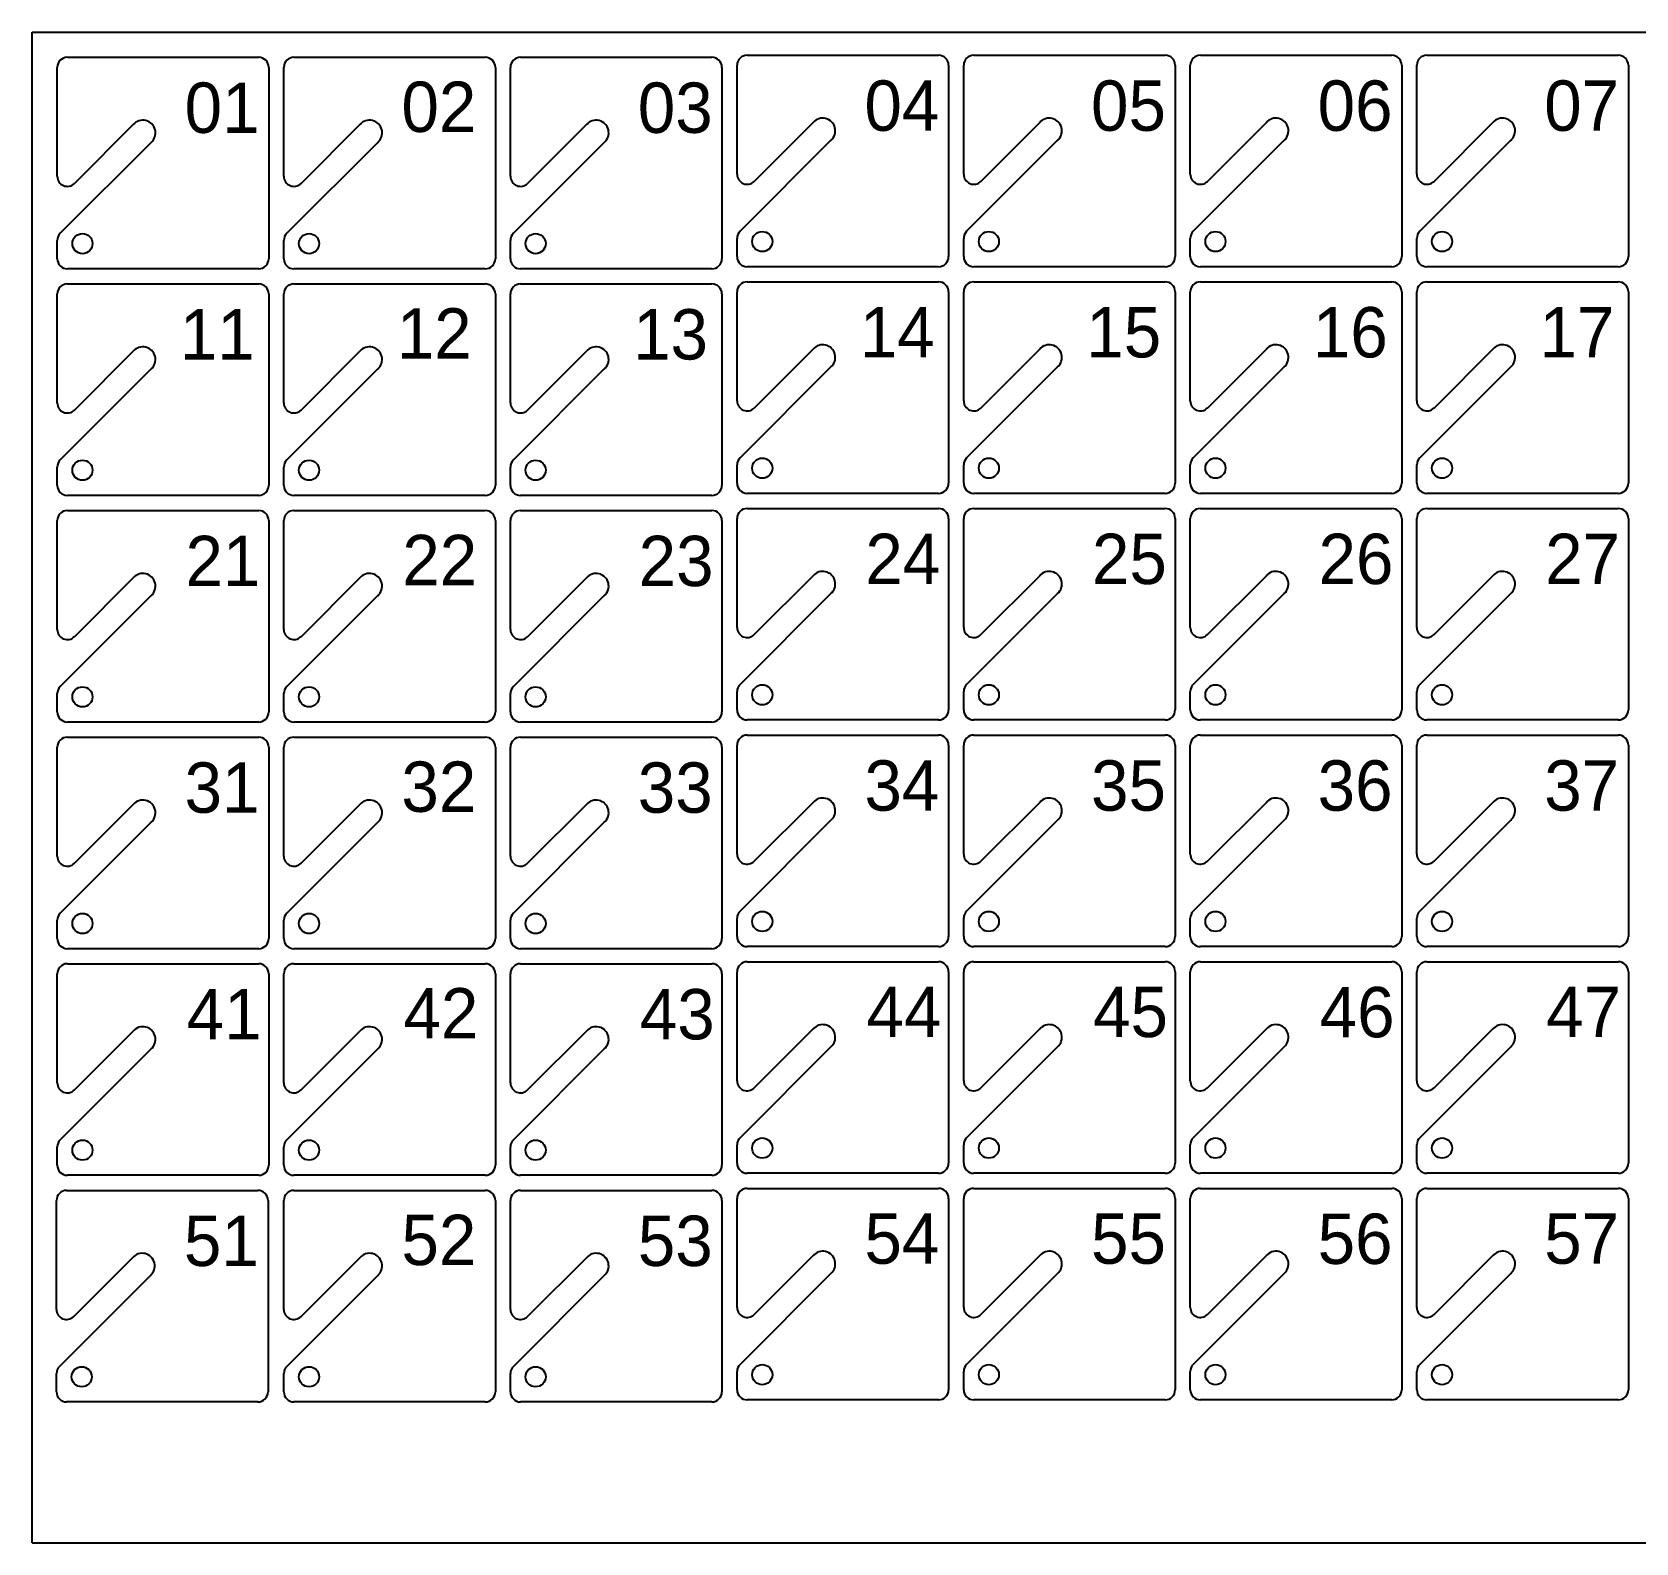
# Model space of a CAD drawing. Extents: x 2468 to 3068, y 1454 to 1754.
# Drawn here: x 2467.8 to 2786.3, y 1454.1 to 1754.1 of the extents above; entities that cross this region are included whole.
import ezdxf

# ---------------------------------------------------------------- set-up
doc = ezdxf.new("R2010")
doc.units = 0
doc.layers.get('0').update_dxf_attribs({"linetype": 'CONTINUOUS'})

# ---------------------------------------------------------------- blocks, each defined once
blk = doc.blocks.new('*U2')
blk.add_text('01', height=10).set_placement((2498.05, 1734.09))
blk = doc.blocks.new('*U3')
blk.add_text('02', height=10).set_placement((2541.11, 1734.27))
blk = doc.blocks.new('*U4')
blk.add_text('03', height=10).set_placement((2588.05, 1734.09))
blk = doc.blocks.new('*U5')
blk.add_text('04', height=10).set_placement((2633.06, 1734.5))
blk = doc.blocks.new('*U6')
blk.add_text('05', height=10).set_placement((2678.06, 1734.5))
blk = doc.blocks.new('*U7')
blk.add_text('06', height=10).set_placement((2723.06, 1734.5))
blk = doc.blocks.new('*U8')
blk.add_text('07', height=10).set_placement((2768.06, 1734.5))
blk = doc.blocks.new('*U15')
blk.add_text('11', height=10).set_placement((2497.11, 1689.09))
blk = doc.blocks.new('*U16')
blk.add_text('12', height=10).set_placement((2540.17, 1689.27))
blk = doc.blocks.new('*U17')
blk.add_text('13', height=10).set_placement((2587.11, 1689.09))
blk = doc.blocks.new('*U18')
blk.add_text('14', height=10).set_placement((2632.12, 1689.5))
blk = doc.blocks.new('*U19')
blk.add_text('15', height=10).set_placement((2677.12, 1689.5))
blk = doc.blocks.new('*U20')
blk.add_text('16', height=10).set_placement((2722.12, 1689.5))
blk = doc.blocks.new('*U21')
blk.add_text('17', height=10).set_placement((2767.12, 1689.5))
blk = doc.blocks.new('*U28')
blk.add_text('21', height=10).set_placement((2498.22, 1644.09))
blk = doc.blocks.new('*U29')
blk.add_text('31', height=10).set_placement((2498.04, 1599.09))
blk = doc.blocks.new('*U30')
blk.add_text('41', height=10).set_placement((2498.45, 1554.09))
blk = doc.blocks.new('*U31')
blk.add_text('51', height=10).set_placement((2497.91, 1509.09))
blk = doc.blocks.new('*U32')
blk.add_text('22', height=10).set_placement((2541.28, 1644.27))
blk = doc.blocks.new('*U33')
blk.add_text('23', height=10).set_placement((2588.22, 1644.09))
blk = doc.blocks.new('*U34')
blk.add_text('24', height=10).set_placement((2633.24, 1644.5))
blk = doc.blocks.new('*U35')
blk.add_text('25', height=10).set_placement((2678.24, 1644.5))
blk = doc.blocks.new('*U36')
blk.add_text('26', height=10).set_placement((2723.24, 1644.5))
blk = doc.blocks.new('*U37')
blk.add_text('27', height=10).set_placement((2768.24, 1644.5))
blk = doc.blocks.new('*U44')
blk.add_text('32', height=10).set_placement((2541.1, 1599.27))
blk = doc.blocks.new('*U45')
blk.add_text('33', height=10).set_placement((2588.04, 1599.09))
blk = doc.blocks.new('*U46')
blk.add_text('34', height=10).set_placement((2633.06, 1599.5))
blk = doc.blocks.new('*U47')
blk.add_text('35', height=10).set_placement((2678.06, 1599.5))
blk = doc.blocks.new('*U48')
blk.add_text('36', height=10).set_placement((2723.06, 1599.5))
blk = doc.blocks.new('*U49')
blk.add_text('37', height=10).set_placement((2768.06, 1599.5))
blk = doc.blocks.new('*U56')
blk.add_text('42', height=10).set_placement((2541.51, 1554.27))
blk = doc.blocks.new('*U57')
blk.add_text('43', height=10).set_placement((2588.45, 1554.09))
blk = doc.blocks.new('*U58')
blk.add_text('44', height=10).set_placement((2633.47, 1554.54))
blk = doc.blocks.new('*U59')
blk.add_text('45', height=10).set_placement((2678.47, 1554.54))
blk = doc.blocks.new('*U60')
blk.add_text('46', height=10).set_placement((2723.47, 1554.5))
blk = doc.blocks.new('*U61')
blk.add_text('47', height=10).set_placement((2768.47, 1554.54))
blk = doc.blocks.new('*U68')
blk.add_text('52', height=10).set_placement((2541.11, 1509.27))
blk = doc.blocks.new('*U69')
blk.add_text('53', height=10).set_placement((2588.05, 1509.09))
blk = doc.blocks.new('*U70')
blk.add_text('54', height=10).set_placement((2633.06, 1509.54))
blk = doc.blocks.new('*U71')
blk.add_text('55', height=10).set_placement((2678.06, 1509.54))
blk = doc.blocks.new('*U72')
blk.add_text('56', height=10).set_placement((2723.06, 1509.5))
blk = doc.blocks.new('*U73')
blk.add_text('57', height=10).set_placement((2768.06, 1509.54))

msp = doc.modelspace()

# ---------------------------------------------------------------- linework, layer by layer
for p, q in [((2467.76, 1754.1), (3067.76, 1754.1)), ((2467.76, 1454.1), (2467.76, 1754.1)), ((2474.76, 1749.1), (2512.76, 1749.1)), ((2519.76, 1749.1), (2557.76, 1749.1)), ((2564.76, 1749.1), (2602.76, 1749.1)), ((2609.77, 1749.51), (2647.77, 1749.51)), ((2654.77, 1749.51), (2692.77, 1749.51)), ((2699.77, 1749.51), (2737.77, 1749.51)), ((2744.77, 1749.51), (2782.77, 1749.51)), ((2472.76, 1725.47), (2472.76, 1747.1)), ((2514.76, 1747.1), (2514.76, 1709.1)), ((2517.76, 1725.47), (2517.76, 1747.1)), ((2559.76, 1747.1), (2559.76, 1709.1)), ((2562.76, 1725.47), (2562.76, 1747.1)), ((2604.76, 1747.1), (2604.76, 1709.1)), ((2607.77, 1725.88), (2607.77, 1747.51)), ((2649.77, 1747.51), (2649.77, 1709.51)), ((2652.77, 1725.88), (2652.77, 1747.51)), ((2694.77, 1747.51), (2694.77, 1709.51)), ((2697.77, 1725.88), (2697.77, 1747.51)), ((2739.77, 1747.51), (2739.77, 1709.51)), ((2742.77, 1725.88), (2742.77, 1747.51)), ((2784.77, 1747.51), (2784.77, 1709.51)), ((2476.17, 1724.05), (2488.12, 1736.01)), ((2521.17, 1724.05), (2533.12, 1736.01)), ((2566.17, 1724.05), (2578.12, 1736.01)), ((2611.19, 1724.46), (2623.14, 1736.42)), ((2656.19, 1724.46), (2668.14, 1736.42)), ((2701.19, 1724.46), (2713.14, 1736.42)), ((2746.19, 1724.46), (2758.14, 1736.42)), ((2608.36, 1714.56), (2626.68, 1732.88)), ((2653.36, 1714.56), (2671.68, 1732.88)), ((2698.36, 1714.56), (2716.68, 1732.88)), ((2743.36, 1714.56), (2761.68, 1732.88)), ((2473.34, 1714.15), (2491.66, 1732.47)), ((2518.34, 1714.15), (2536.66, 1732.47)), ((2563.34, 1714.15), (2581.66, 1732.47)), ((2472.76, 1709.1), (2472.76, 1712.74)), ((2517.76, 1709.1), (2517.76, 1712.74)), ((2562.76, 1709.1), (2562.76, 1712.74)), ((2607.77, 1709.51), (2607.77, 1713.15)), ((2652.77, 1709.51), (2652.77, 1713.15)), ((2697.77, 1709.51), (2697.77, 1713.15)), ((2742.77, 1709.51), (2742.77, 1713.15)), ((2647.77, 1707.51), (2609.77, 1707.51)), ((2692.77, 1707.51), (2654.77, 1707.51)), ((2737.77, 1707.51), (2699.77, 1707.51)), ((2782.77, 1707.51), (2744.77, 1707.51)), ((2512.76, 1707.1), (2474.76, 1707.1)), ((2474.76, 1704.1), (2512.76, 1704.1)), ((2557.76, 1707.1), (2519.76, 1707.1)), ((2519.76, 1704.1), (2557.76, 1704.1)), ((2602.76, 1707.1), (2564.76, 1707.1)), ((2564.76, 1704.1), (2602.76, 1704.1)), ((2609.77, 1704.51), (2647.77, 1704.51)), ((2654.77, 1704.51), (2692.77, 1704.51)), ((2699.77, 1704.51), (2737.77, 1704.51)), ((2744.77, 1704.51), (2782.77, 1704.51)), ((2472.76, 1680.47), (2472.76, 1702.1)), ((2514.76, 1702.1), (2514.76, 1664.1)), ((2517.76, 1680.47), (2517.76, 1702.1)), ((2559.76, 1702.1), (2559.76, 1664.1)), ((2562.76, 1680.47), (2562.76, 1702.1)), ((2604.76, 1702.1), (2604.76, 1664.1)), ((2607.77, 1680.88), (2607.77, 1702.51)), ((2649.77, 1702.51), (2649.77, 1664.51)), ((2652.77, 1680.88), (2652.77, 1702.51)), ((2694.77, 1702.51), (2694.77, 1664.51)), ((2697.77, 1680.88), (2697.77, 1702.51)), ((2739.77, 1702.51), (2739.77, 1664.51)), ((2742.77, 1680.88), (2742.77, 1702.51)), ((2784.77, 1702.51), (2784.77, 1664.51)), ((2611.19, 1679.46), (2623.14, 1691.42)), ((2656.19, 1679.46), (2668.14, 1691.42)), ((2701.19, 1679.46), (2713.14, 1691.42)), ((2746.19, 1679.46), (2758.14, 1691.42)), ((2476.17, 1679.05), (2488.12, 1691.01)), ((2521.17, 1679.05), (2533.12, 1691.01)), ((2566.17, 1679.05), (2578.12, 1691.01)), ((2473.34, 1669.15), (2491.66, 1687.47)), ((2518.34, 1669.15), (2536.66, 1687.47)), ((2563.34, 1669.15), (2581.66, 1687.47)), ((2608.36, 1669.56), (2626.68, 1687.88)), ((2653.36, 1669.56), (2671.68, 1687.88)), ((2698.36, 1669.56), (2716.68, 1687.88)), ((2743.36, 1669.56), (2761.68, 1687.88)), ((2472.76, 1664.1), (2472.76, 1667.74)), ((2517.76, 1664.1), (2517.76, 1667.74)), ((2562.76, 1664.1), (2562.76, 1667.74)), ((2607.77, 1664.51), (2607.77, 1668.15)), ((2652.77, 1664.51), (2652.77, 1668.15)), ((2697.77, 1664.51), (2697.77, 1668.15)), ((2742.77, 1664.51), (2742.77, 1668.15)), ((2512.76, 1662.1), (2474.76, 1662.1)), ((2557.76, 1662.1), (2519.76, 1662.1)), ((2602.76, 1662.1), (2564.76, 1662.1)), ((2647.77, 1662.51), (2609.77, 1662.51)), ((2609.77, 1659.51), (2647.77, 1659.51)), ((2692.77, 1662.51), (2654.77, 1662.51)), ((2654.77, 1659.51), (2692.77, 1659.51)), ((2737.77, 1662.51), (2699.77, 1662.51)), ((2699.77, 1659.51), (2737.77, 1659.51)), ((2782.77, 1662.51), (2744.77, 1662.51)), ((2744.77, 1659.51), (2782.77, 1659.51)), ((2472.76, 1635.47), (2472.76, 1657.1)), ((2474.76, 1659.1), (2512.76, 1659.1)), ((2514.76, 1657.1), (2514.76, 1619.1)), ((2517.76, 1635.47), (2517.76, 1657.1)), ((2519.76, 1659.1), (2557.76, 1659.1)), ((2559.76, 1657.1), (2559.76, 1619.1)), ((2562.76, 1635.47), (2562.76, 1657.1)), ((2564.76, 1659.1), (2602.76, 1659.1)), ((2604.76, 1657.1), (2604.76, 1619.1)), ((2607.77, 1635.88), (2607.77, 1657.51)), ((2649.77, 1657.51), (2649.77, 1619.51)), ((2652.77, 1635.88), (2652.77, 1657.51)), ((2694.77, 1657.51), (2694.77, 1619.51)), ((2697.77, 1635.88), (2697.77, 1657.51)), ((2739.77, 1657.51), (2739.77, 1619.51)), ((2742.77, 1635.88), (2742.77, 1657.51)), ((2784.77, 1657.51), (2784.77, 1619.51)), ((2476.17, 1634.05), (2488.12, 1646.01)), ((2521.17, 1634.05), (2533.12, 1646.01)), ((2566.17, 1634.05), (2578.12, 1646.01)), ((2611.19, 1634.46), (2623.14, 1646.42)), ((2656.19, 1634.46), (2668.14, 1646.42)), ((2701.19, 1634.46), (2713.14, 1646.42)), ((2746.19, 1634.46), (2758.14, 1646.42)), ((2473.34, 1624.15), (2491.66, 1642.47)), ((2518.34, 1624.15), (2536.66, 1642.47)), ((2563.34, 1624.15), (2581.66, 1642.47)), ((2608.36, 1624.56), (2626.68, 1642.88)), ((2653.36, 1624.56), (2671.68, 1642.88)), ((2698.36, 1624.56), (2716.68, 1642.88)), ((2743.36, 1624.56), (2761.68, 1642.88)), ((2472.76, 1619.1), (2472.76, 1622.74)), ((2517.76, 1619.1), (2517.76, 1622.74)), ((2562.76, 1619.1), (2562.76, 1622.74)), ((2607.77, 1619.51), (2607.77, 1623.15)), ((2652.77, 1619.51), (2652.77, 1623.15)), ((2697.77, 1619.51), (2697.77, 1623.15)), ((2742.77, 1619.51), (2742.77, 1623.15)), ((2512.76, 1617.1), (2474.76, 1617.1)), ((2557.76, 1617.1), (2519.76, 1617.1)), ((2602.76, 1617.1), (2564.76, 1617.1)), ((2647.77, 1617.51), (2609.77, 1617.51)), ((2692.77, 1617.51), (2654.77, 1617.51)), ((2737.77, 1617.51), (2699.77, 1617.51)), ((2782.77, 1617.51), (2744.77, 1617.51)), ((2472.76, 1590.47), (2472.76, 1612.1)), ((2474.76, 1614.1), (2512.76, 1614.1)), ((2514.76, 1612.1), (2514.76, 1574.1)), ((2517.76, 1590.47), (2517.76, 1612.1)), ((2519.76, 1614.1), (2557.76, 1614.1)), ((2559.76, 1612.1), (2559.76, 1574.1)), ((2562.76, 1590.47), (2562.76, 1612.1)), ((2564.76, 1614.1), (2602.76, 1614.1)), ((2604.76, 1612.1), (2604.76, 1574.1)), ((2607.77, 1590.88), (2607.77, 1612.51)), ((2609.77, 1614.51), (2647.77, 1614.51)), ((2649.77, 1612.51), (2649.77, 1574.51)), ((2652.77, 1590.88), (2652.77, 1612.51)), ((2654.77, 1614.51), (2692.77, 1614.51)), ((2694.77, 1612.51), (2694.77, 1574.51)), ((2697.77, 1590.88), (2697.77, 1612.51)), ((2699.77, 1614.51), (2737.77, 1614.51)), ((2739.77, 1612.51), (2739.77, 1574.51)), ((2742.77, 1590.88), (2742.77, 1612.51)), ((2744.77, 1614.51), (2782.77, 1614.51)), ((2784.77, 1612.51), (2784.77, 1574.51)), ((2476.17, 1589.05), (2488.12, 1601.01)), ((2521.17, 1589.05), (2533.12, 1601.01)), ((2566.17, 1589.05), (2578.12, 1601.01)), ((2611.19, 1589.46), (2623.14, 1601.42)), ((2656.19, 1589.46), (2668.14, 1601.42)), ((2701.19, 1589.46), (2713.14, 1601.42)), ((2746.19, 1589.46), (2758.14, 1601.42)), ((2473.34, 1579.15), (2491.66, 1597.47)), ((2518.34, 1579.15), (2536.66, 1597.47)), ((2563.34, 1579.15), (2581.66, 1597.47)), ((2608.36, 1579.56), (2626.68, 1597.88)), ((2653.36, 1579.56), (2671.68, 1597.88)), ((2698.36, 1579.56), (2716.68, 1597.88)), ((2743.36, 1579.56), (2761.68, 1597.88)), ((2472.76, 1574.1), (2472.76, 1577.74)), ((2517.76, 1574.1), (2517.76, 1577.74)), ((2562.76, 1574.1), (2562.76, 1577.74)), ((2607.77, 1574.51), (2607.77, 1578.15)), ((2652.77, 1574.51), (2652.77, 1578.15)), ((2697.77, 1574.51), (2697.77, 1578.15)), ((2742.77, 1574.51), (2742.77, 1578.15)), ((2512.76, 1572.1), (2474.76, 1572.1)), ((2557.76, 1572.1), (2519.76, 1572.1)), ((2602.76, 1572.1), (2564.76, 1572.1)), ((2647.77, 1572.51), (2609.77, 1572.51)), ((2692.77, 1572.51), (2654.77, 1572.51)), ((2737.77, 1572.51), (2699.77, 1572.51)), ((2782.77, 1572.51), (2744.77, 1572.51)), ((2472.76, 1545.47), (2472.76, 1567.1)), ((2474.76, 1569.1), (2512.76, 1569.1)), ((2514.76, 1567.1), (2514.76, 1529.1)), ((2517.76, 1545.47), (2517.76, 1567.1)), ((2519.76, 1569.1), (2557.76, 1569.1)), ((2559.76, 1567.1), (2559.76, 1529.1)), ((2562.76, 1545.47), (2562.76, 1567.1)), ((2564.76, 1569.1), (2602.76, 1569.1)), ((2604.76, 1567.1), (2604.76, 1529.1)), ((2607.77, 1545.88), (2607.77, 1567.51)), ((2609.77, 1569.51), (2647.77, 1569.51)), ((2649.77, 1567.51), (2649.77, 1529.51)), ((2652.77, 1545.88), (2652.77, 1567.51)), ((2654.77, 1569.51), (2692.77, 1569.51)), ((2694.77, 1567.51), (2694.77, 1529.51)), ((2697.77, 1545.88), (2697.77, 1567.51)), ((2699.77, 1569.51), (2737.77, 1569.51)), ((2739.77, 1567.51), (2739.77, 1529.51)), ((2742.77, 1545.88), (2742.77, 1567.51)), ((2744.77, 1569.51), (2782.77, 1569.51)), ((2784.77, 1567.51), (2784.77, 1529.51)), ((2476.17, 1544.05), (2488.12, 1556.01)), ((2521.17, 1544.05), (2533.12, 1556.01)), ((2566.17, 1544.05), (2578.12, 1556.01)), ((2611.19, 1544.46), (2623.14, 1556.42)), ((2656.19, 1544.46), (2668.14, 1556.42)), ((2701.19, 1544.46), (2713.14, 1556.42)), ((2746.19, 1544.46), (2758.14, 1556.42)), ((2473.34, 1534.15), (2491.66, 1552.47)), ((2518.34, 1534.15), (2536.66, 1552.47)), ((2563.34, 1534.15), (2581.66, 1552.47)), ((2608.36, 1534.56), (2626.68, 1552.88)), ((2653.36, 1534.56), (2671.68, 1552.88)), ((2698.36, 1534.56), (2716.68, 1552.88)), ((2743.36, 1534.56), (2761.68, 1552.88)), ((2472.76, 1529.1), (2472.76, 1532.74)), ((2517.76, 1529.1), (2517.76, 1532.74)), ((2562.76, 1529.1), (2562.76, 1532.74)), ((2607.77, 1529.51), (2607.77, 1533.15)), ((2652.77, 1529.51), (2652.77, 1533.15)), ((2697.77, 1529.51), (2697.77, 1533.15)), ((2742.77, 1529.51), (2742.77, 1533.15)), ((2512.76, 1527.1), (2474.76, 1527.1)), ((2557.76, 1527.1), (2519.76, 1527.1)), ((2602.76, 1527.1), (2564.76, 1527.1)), ((2647.77, 1527.51), (2609.77, 1527.51)), ((2692.77, 1527.51), (2654.77, 1527.51)), ((2737.77, 1527.51), (2699.77, 1527.51)), ((2782.77, 1527.51), (2744.77, 1527.51)), ((2474.61, 1524.1), (2512.61, 1524.1)), ((2519.76, 1524.1), (2557.76, 1524.1)), ((2564.76, 1524.1), (2602.76, 1524.1)), ((2607.77, 1500.88), (2607.77, 1522.51)), ((2609.77, 1524.51), (2647.77, 1524.51)), ((2649.77, 1522.51), (2649.77, 1484.51)), ((2652.77, 1500.88), (2652.77, 1522.51)), ((2654.77, 1524.51), (2692.77, 1524.51)), ((2694.77, 1522.51), (2694.77, 1484.51)), ((2697.77, 1500.88), (2697.77, 1522.51)), ((2699.77, 1524.51), (2737.77, 1524.51)), ((2739.77, 1522.51), (2739.77, 1484.51)), ((2742.77, 1500.88), (2742.77, 1522.51)), ((2744.77, 1524.51), (2782.77, 1524.51)), ((2784.77, 1522.51), (2784.77, 1484.51)), ((2472.61, 1500.47), (2472.61, 1522.1)), ((2514.61, 1522.1), (2514.61, 1484.1)), ((2517.76, 1500.47), (2517.76, 1522.1)), ((2559.76, 1522.1), (2559.76, 1484.1)), ((2562.76, 1500.47), (2562.76, 1522.1)), ((2604.76, 1522.1), (2604.76, 1484.1)), ((2476.03, 1499.05), (2487.98, 1511.01)), ((2521.17, 1499.05), (2533.12, 1511.01)), ((2566.17, 1499.05), (2578.12, 1511.01)), ((2611.19, 1499.46), (2623.14, 1511.42)), ((2656.19, 1499.46), (2668.14, 1511.42)), ((2701.19, 1499.46), (2713.14, 1511.42)), ((2746.19, 1499.46), (2758.14, 1511.42)), ((2473.2, 1489.15), (2491.52, 1507.47)), ((2518.34, 1489.15), (2536.66, 1507.47)), ((2563.34, 1489.15), (2581.66, 1507.47)), ((2608.36, 1489.56), (2626.68, 1507.88)), ((2653.36, 1489.56), (2671.68, 1507.88)), ((2698.36, 1489.56), (2716.68, 1507.88)), ((2743.36, 1489.56), (2761.68, 1507.88)), ((2472.61, 1484.1), (2472.61, 1487.74)), ((2517.76, 1484.1), (2517.76, 1487.74)), ((2562.76, 1484.1), (2562.76, 1487.74)), ((2607.77, 1484.51), (2607.77, 1488.15)), ((2652.77, 1484.51), (2652.77, 1488.15)), ((2697.77, 1484.51), (2697.77, 1488.15)), ((2742.77, 1484.51), (2742.77, 1488.15)), ((2512.61, 1482.1), (2474.61, 1482.1)), ((2557.76, 1482.1), (2519.76, 1482.1)), ((2602.76, 1482.1), (2564.76, 1482.1)), ((2647.77, 1482.51), (2609.77, 1482.51)), ((2692.77, 1482.51), (2654.77, 1482.51)), ((2737.77, 1482.51), (2699.77, 1482.51)), ((2782.77, 1482.51), (2744.77, 1482.51)), ((2467.76, 1454.1), (3067.76, 1454.1))]:
    msp.add_line(p, q)
for centre in [(2477.76, 1712.1), (2522.76, 1712.1), (2567.76, 1712.1), (2612.77, 1712.51), (2657.77, 1712.51), (2702.77, 1712.51), (2747.77, 1712.51), (2477.76, 1667.1), (2522.76, 1667.1), (2567.76, 1667.1), (2612.77, 1667.51), (2657.77, 1667.51), (2702.77, 1667.51), (2747.77, 1667.51), (2612.77, 1622.51), (2657.77, 1622.51), (2702.77, 1622.51), (2747.77, 1622.51), (2477.76, 1622.1), (2522.76, 1622.1), (2567.76, 1622.1), (2477.76, 1577.1), (2522.76, 1577.1), (2567.76, 1577.1), (2612.77, 1577.51), (2657.77, 1577.51), (2702.77, 1577.51), (2747.77, 1577.51), (2477.76, 1532.1), (2522.76, 1532.1), (2567.76, 1532.1), (2612.77, 1532.51), (2657.77, 1532.51), (2702.77, 1532.51), (2747.77, 1532.51), (2477.61, 1487.1), (2522.76, 1487.1), (2567.76, 1487.1), (2612.77, 1487.51), (2657.77, 1487.51), (2702.77, 1487.51), (2747.77, 1487.51)]:
    msp.add_circle(centre, 2)
for centre, radius, start, end in [((2474.76, 1747.1), 2, 90, 180), ((2512.76, 1747.1), 2, 0, 90), ((2519.76, 1747.1), 2, 90, 180), ((2557.76, 1747.1), 2, 0, 90), ((2564.76, 1747.1), 2, 90, 180), ((2602.76, 1747.1), 2, 0, 90), ((2609.77, 1747.51), 2, 90, 180), ((2647.77, 1747.51), 2, 0, 90), ((2654.77, 1747.51), 2, 90, 180), ((2692.77, 1747.51), 2, 0, 90), ((2699.77, 1747.51), 2, 90, 180), ((2737.77, 1747.51), 2, 0, 90), ((2744.77, 1747.51), 2, 90, 180), ((2782.77, 1747.51), 2, 0, 90), ((2489.76, 1734.1), 2.51, 310.6353, 139.3647), ((2534.76, 1734.1), 2.51, 310.6353, 139.3647), ((2579.76, 1734.1), 2.51, 310.6353, 139.3647), ((2624.77, 1734.51), 2.51, 310.6353, 139.3647), ((2669.77, 1734.51), 2.51, 310.6353, 139.3647), ((2714.77, 1734.51), 2.51, 310.6353, 139.3647), ((2759.77, 1734.51), 2.51, 310.6353, 139.3647), ((2474.76, 1725.47), 2, 180, 315), ((2519.76, 1725.47), 2, 180, 315), ((2564.76, 1725.47), 2, 180, 315), ((2609.77, 1725.88), 2, 180, 315), ((2654.77, 1725.88), 2, 180, 315), ((2699.77, 1725.88), 2, 180, 315), ((2744.77, 1725.88), 2, 180, 315), ((2474.76, 1712.74), 2, 135, 180), ((2519.76, 1712.74), 2, 135, 180), ((2564.76, 1712.74), 2, 135, 180), ((2609.77, 1713.15), 2, 135, 180), ((2654.77, 1713.15), 2, 135, 180), ((2699.77, 1713.15), 2, 135, 180), ((2744.77, 1713.15), 2, 135, 180), ((2474.76, 1709.1), 2, 180, 270), ((2512.76, 1709.1), 2, 270, 0), ((2519.76, 1709.1), 2, 180, 270), ((2557.76, 1709.1), 2, 270, 0), ((2564.76, 1709.1), 2, 180, 270), ((2602.76, 1709.1), 2, 270, 0), ((2609.77, 1709.51), 2, 180, 270), ((2647.77, 1709.51), 2, 270, 0), ((2654.77, 1709.51), 2, 180, 270), ((2692.77, 1709.51), 2, 270, 0), ((2699.77, 1709.51), 2, 180, 270), ((2737.77, 1709.51), 2, 270, 0), ((2744.77, 1709.51), 2, 180, 270), ((2782.77, 1709.51), 2, 270, 0), ((2474.76, 1702.1), 2, 90, 180), ((2512.76, 1702.1), 2, 0, 90), ((2519.76, 1702.1), 2, 90, 180), ((2557.76, 1702.1), 2, 0, 90), ((2564.76, 1702.1), 2, 90, 180), ((2602.76, 1702.1), 2, 0, 90), ((2609.77, 1702.51), 2, 90, 180), ((2647.77, 1702.51), 2, 0, 90), ((2654.77, 1702.51), 2, 90, 180), ((2692.77, 1702.51), 2, 0, 90), ((2699.77, 1702.51), 2, 90, 180), ((2737.77, 1702.51), 2, 0, 90), ((2744.77, 1702.51), 2, 90, 180), ((2782.77, 1702.51), 2, 0, 90), ((2489.76, 1689.1), 2.51, 310.6353, 139.3647), ((2534.76, 1689.1), 2.51, 310.6353, 139.3647), ((2579.76, 1689.1), 2.51, 310.6353, 139.3647), ((2624.77, 1689.51), 2.51, 310.6353, 139.3647), ((2669.77, 1689.51), 2.51, 310.6353, 139.3647), ((2714.77, 1689.51), 2.51, 310.6353, 139.3647), ((2759.77, 1689.51), 2.51, 310.6353, 139.3647), ((2474.76, 1680.47), 2, 180, 315), ((2519.76, 1680.47), 2, 180, 315), ((2564.76, 1680.47), 2, 180, 315), ((2609.77, 1680.88), 2, 180, 315), ((2654.77, 1680.88), 2, 180, 315), ((2699.77, 1680.88), 2, 180, 315), ((2744.77, 1680.88), 2, 180, 315), ((2474.76, 1667.74), 2, 135, 180), ((2519.76, 1667.74), 2, 135, 180), ((2564.76, 1667.74), 2, 135, 180), ((2609.77, 1668.15), 2, 135, 180), ((2654.77, 1668.15), 2, 135, 180), ((2699.77, 1668.15), 2, 135, 180), ((2744.77, 1668.15), 2, 135, 180), ((2474.76, 1664.1), 2, 180, 270), ((2512.76, 1664.1), 2, 270, 0), ((2519.76, 1664.1), 2, 180, 270), ((2557.76, 1664.1), 2, 270, 0), ((2564.76, 1664.1), 2, 180, 270), ((2602.76, 1664.1), 2, 270, 0), ((2609.77, 1664.51), 2, 180, 270), ((2647.77, 1664.51), 2, 270, 0), ((2654.77, 1664.51), 2, 180, 270), ((2692.77, 1664.51), 2, 270, 0), ((2699.77, 1664.51), 2, 180, 270), ((2737.77, 1664.51), 2, 270, 0), ((2744.77, 1664.51), 2, 180, 270), ((2782.77, 1664.51), 2, 270, 0), ((2609.77, 1657.51), 2, 90, 180), ((2647.77, 1657.51), 2, 0, 90), ((2654.77, 1657.51), 2, 90, 180), ((2692.77, 1657.51), 2, 0, 90), ((2699.77, 1657.51), 2, 90, 180), ((2737.77, 1657.51), 2, 0, 90), ((2744.77, 1657.51), 2, 90, 180), ((2782.77, 1657.51), 2, 0, 90), ((2474.76, 1657.1), 2, 90, 180), ((2512.76, 1657.1), 2, 0, 90), ((2519.76, 1657.1), 2, 90, 180), ((2557.76, 1657.1), 2, 0, 90), ((2564.76, 1657.1), 2, 90, 180), ((2602.76, 1657.1), 2, 0, 90), ((2624.77, 1644.51), 2.51, 310.6353, 139.3647), ((2669.77, 1644.51), 2.51, 310.6353, 139.3647), ((2714.77, 1644.51), 2.51, 310.6353, 139.3647), ((2759.77, 1644.51), 2.51, 310.6353, 139.3647), ((2489.76, 1644.1), 2.51, 310.6353, 139.3647), ((2534.76, 1644.1), 2.51, 310.6353, 139.3647), ((2579.76, 1644.1), 2.51, 310.6353, 139.3647), ((2474.76, 1635.47), 2, 180, 315), ((2519.76, 1635.47), 2, 180, 315), ((2564.76, 1635.47), 2, 180, 315), ((2609.77, 1635.88), 2, 180, 315), ((2654.77, 1635.88), 2, 180, 315), ((2699.77, 1635.88), 2, 180, 315), ((2744.77, 1635.88), 2, 180, 315), ((2609.77, 1623.15), 2, 135, 180), ((2654.77, 1623.15), 2, 135, 180), ((2699.77, 1623.15), 2, 135, 180), ((2744.77, 1623.15), 2, 135, 180), ((2474.76, 1622.74), 2, 135, 180), ((2519.76, 1622.74), 2, 135, 180), ((2564.76, 1622.74), 2, 135, 180), ((2474.76, 1619.1), 2, 180, 270), ((2512.76, 1619.1), 2, 270, 0), ((2519.76, 1619.1), 2, 180, 270), ((2557.76, 1619.1), 2, 270, 0), ((2564.76, 1619.1), 2, 180, 270), ((2602.76, 1619.1), 2, 270, 0), ((2609.77, 1619.51), 2, 180, 270), ((2647.77, 1619.51), 2, 270, 0), ((2654.77, 1619.51), 2, 180, 270), ((2692.77, 1619.51), 2, 270, 0), ((2699.77, 1619.51), 2, 180, 270), ((2737.77, 1619.51), 2, 270, 0), ((2744.77, 1619.51), 2, 180, 270), ((2782.77, 1619.51), 2, 270, 0), ((2474.76, 1612.1), 2, 90, 180), ((2512.76, 1612.1), 2, 0, 90), ((2519.76, 1612.1), 2, 90, 180), ((2557.76, 1612.1), 2, 0, 90), ((2564.76, 1612.1), 2, 90, 180), ((2602.76, 1612.1), 2, 0, 90), ((2609.77, 1612.51), 2, 90, 180), ((2647.77, 1612.51), 2, 0, 90), ((2654.77, 1612.51), 2, 90, 180), ((2692.77, 1612.51), 2, 0, 90), ((2699.77, 1612.51), 2, 90, 180), ((2737.77, 1612.51), 2, 0, 90), ((2744.77, 1612.51), 2, 90, 180), ((2782.77, 1612.51), 2, 0, 90), ((2489.76, 1599.1), 2.51, 310.6353, 139.3647), ((2534.76, 1599.1), 2.51, 310.6353, 139.3647), ((2579.76, 1599.1), 2.51, 310.6353, 139.3647), ((2624.77, 1599.51), 2.51, 310.6353, 139.3647), ((2669.77, 1599.51), 2.51, 310.6353, 139.3647), ((2714.77, 1599.51), 2.51, 310.6353, 139.3647), ((2759.77, 1599.51), 2.51, 310.6353, 139.3647), ((2474.76, 1590.47), 2, 180, 315), ((2519.76, 1590.47), 2, 180, 315), ((2564.76, 1590.47), 2, 180, 315), ((2609.77, 1590.88), 2, 180, 315), ((2654.77, 1590.88), 2, 180, 315), ((2699.77, 1590.88), 2, 180, 315), ((2744.77, 1590.88), 2, 180, 315), ((2474.76, 1577.74), 2, 135, 180), ((2519.76, 1577.74), 2, 135, 180), ((2564.76, 1577.74), 2, 135, 180), ((2609.77, 1578.15), 2, 135, 180), ((2654.77, 1578.15), 2, 135, 180), ((2699.77, 1578.15), 2, 135, 180), ((2744.77, 1578.15), 2, 135, 180), ((2474.76, 1574.1), 2, 180, 270), ((2512.76, 1574.1), 2, 270, 0), ((2519.76, 1574.1), 2, 180, 270), ((2557.76, 1574.1), 2, 270, 0), ((2564.76, 1574.1), 2, 180, 270), ((2602.76, 1574.1), 2, 270, 0), ((2609.77, 1574.51), 2, 180, 270), ((2647.77, 1574.51), 2, 270, 0), ((2654.77, 1574.51), 2, 180, 270), ((2692.77, 1574.51), 2, 270, 0), ((2699.77, 1574.51), 2, 180, 270), ((2737.77, 1574.51), 2, 270, 0), ((2744.77, 1574.51), 2, 180, 270), ((2782.77, 1574.51), 2, 270, 0), ((2474.76, 1567.1), 2, 90, 180), ((2512.76, 1567.1), 2, 0, 90), ((2519.76, 1567.1), 2, 90, 180), ((2557.76, 1567.1), 2, 0, 90), ((2564.76, 1567.1), 2, 90, 180), ((2602.76, 1567.1), 2, 0, 90), ((2609.77, 1567.51), 2, 90, 180), ((2647.77, 1567.51), 2, 0, 90), ((2654.77, 1567.51), 2, 90, 180), ((2692.77, 1567.51), 2, 0, 90), ((2699.77, 1567.51), 2, 90, 180), ((2737.77, 1567.51), 2, 0, 90), ((2744.77, 1567.51), 2, 90, 180), ((2782.77, 1567.51), 2, 0, 90), ((2489.76, 1554.1), 2.51, 310.6353, 139.3647), ((2534.76, 1554.1), 2.51, 310.6353, 139.3647), ((2579.76, 1554.1), 2.51, 310.6353, 139.3647), ((2624.77, 1554.51), 2.51, 310.6353, 139.3647), ((2669.77, 1554.51), 2.51, 310.6353, 139.3647), ((2714.77, 1554.51), 2.51, 310.6353, 139.3647), ((2759.77, 1554.51), 2.51, 310.6353, 139.3647), ((2474.76, 1545.47), 2, 180, 315), ((2519.76, 1545.47), 2, 180, 315), ((2564.76, 1545.47), 2, 180, 315), ((2609.77, 1545.88), 2, 180, 315), ((2654.77, 1545.88), 2, 180, 315), ((2699.77, 1545.88), 2, 180, 315), ((2744.77, 1545.88), 2, 180, 315), ((2474.76, 1532.74), 2, 135, 180), ((2519.76, 1532.74), 2, 135, 180), ((2564.76, 1532.74), 2, 135, 180), ((2609.77, 1533.15), 2, 135, 180), ((2654.77, 1533.15), 2, 135, 180), ((2699.77, 1533.15), 2, 135, 180), ((2744.77, 1533.15), 2, 135, 180), ((2474.76, 1529.1), 2, 180, 270), ((2512.76, 1529.1), 2, 270, 0), ((2519.76, 1529.1), 2, 180, 270), ((2557.76, 1529.1), 2, 270, 0), ((2564.76, 1529.1), 2, 180, 270), ((2602.76, 1529.1), 2, 270, 0), ((2609.77, 1529.51), 2, 180, 270), ((2647.77, 1529.51), 2, 270, 0), ((2654.77, 1529.51), 2, 180, 270), ((2692.77, 1529.51), 2, 270, 0), ((2699.77, 1529.51), 2, 180, 270), ((2737.77, 1529.51), 2, 270, 0), ((2744.77, 1529.51), 2, 180, 270), ((2782.77, 1529.51), 2, 270, 0), ((2474.61, 1522.1), 2, 90, 180), ((2512.61, 1522.1), 2, 0, 90), ((2519.76, 1522.1), 2, 90, 180), ((2557.76, 1522.1), 2, 0, 90), ((2564.76, 1522.1), 2, 90, 180), ((2602.76, 1522.1), 2, 0, 90), ((2609.77, 1522.51), 2, 90, 180), ((2647.77, 1522.51), 2, 0, 90), ((2654.77, 1522.51), 2, 90, 180), ((2692.77, 1522.51), 2, 0, 90), ((2699.77, 1522.51), 2, 90, 180), ((2737.77, 1522.51), 2, 0, 90), ((2744.77, 1522.51), 2, 90, 180), ((2782.77, 1522.51), 2, 0, 90), ((2489.61, 1509.1), 2.51, 310.6353, 139.3647), ((2534.76, 1509.1), 2.51, 310.6353, 139.3647), ((2579.76, 1509.1), 2.51, 310.6353, 139.3647), ((2624.77, 1509.51), 2.51, 310.6353, 139.3647), ((2669.77, 1509.51), 2.51, 310.6353, 139.3647), ((2714.77, 1509.51), 2.51, 310.6353, 139.3647), ((2759.77, 1509.51), 2.51, 310.6353, 139.3647), ((2474.61, 1500.47), 2, 180, 315), ((2519.76, 1500.47), 2, 180, 315), ((2564.76, 1500.47), 2, 180, 315), ((2609.77, 1500.88), 2, 180, 315), ((2654.77, 1500.88), 2, 180, 315), ((2699.77, 1500.88), 2, 180, 315), ((2744.77, 1500.88), 2, 180, 315), ((2474.61, 1487.74), 2, 135, 180), ((2519.76, 1487.74), 2, 135, 180), ((2564.76, 1487.74), 2, 135, 180), ((2609.77, 1488.15), 2, 135, 180), ((2654.77, 1488.15), 2, 135, 180), ((2699.77, 1488.15), 2, 135, 180), ((2744.77, 1488.15), 2, 135, 180), ((2609.77, 1484.51), 2, 180, 270), ((2647.77, 1484.51), 2, 270, 0), ((2654.77, 1484.51), 2, 180, 270), ((2692.77, 1484.51), 2, 270, 0), ((2699.77, 1484.51), 2, 180, 270), ((2737.77, 1484.51), 2, 270, 0), ((2744.77, 1484.51), 2, 180, 270), ((2782.77, 1484.51), 2, 270, 0), ((2474.61, 1484.1), 2, 180, 270), ((2512.61, 1484.1), 2, 270, 0), ((2519.76, 1484.1), 2, 180, 270), ((2557.76, 1484.1), 2, 270, 0), ((2564.76, 1484.1), 2, 180, 270), ((2602.76, 1484.1), 2, 270, 0)]:
    msp.add_arc(centre, radius, start, end)

# ---------------------------------------------------------------- block references
for name in ['*U2', '*U3', '*U4', '*U5', '*U6', '*U7', '*U8', '*U15', '*U16', '*U17', '*U18', '*U19', '*U20', '*U21', '*U28', '*U32', '*U33', '*U34', '*U35', '*U36', '*U37', '*U29', '*U44', '*U45', '*U46', '*U47', '*U48', '*U49', '*U30', '*U56', '*U57', '*U58', '*U59', '*U60', '*U61', '*U68', '*U70', '*U71', '*U72', '*U73', '*U31', '*U69']:
    msp.add_blockref(name, (0, 0))

doc.saveas('drawing.dxf')
